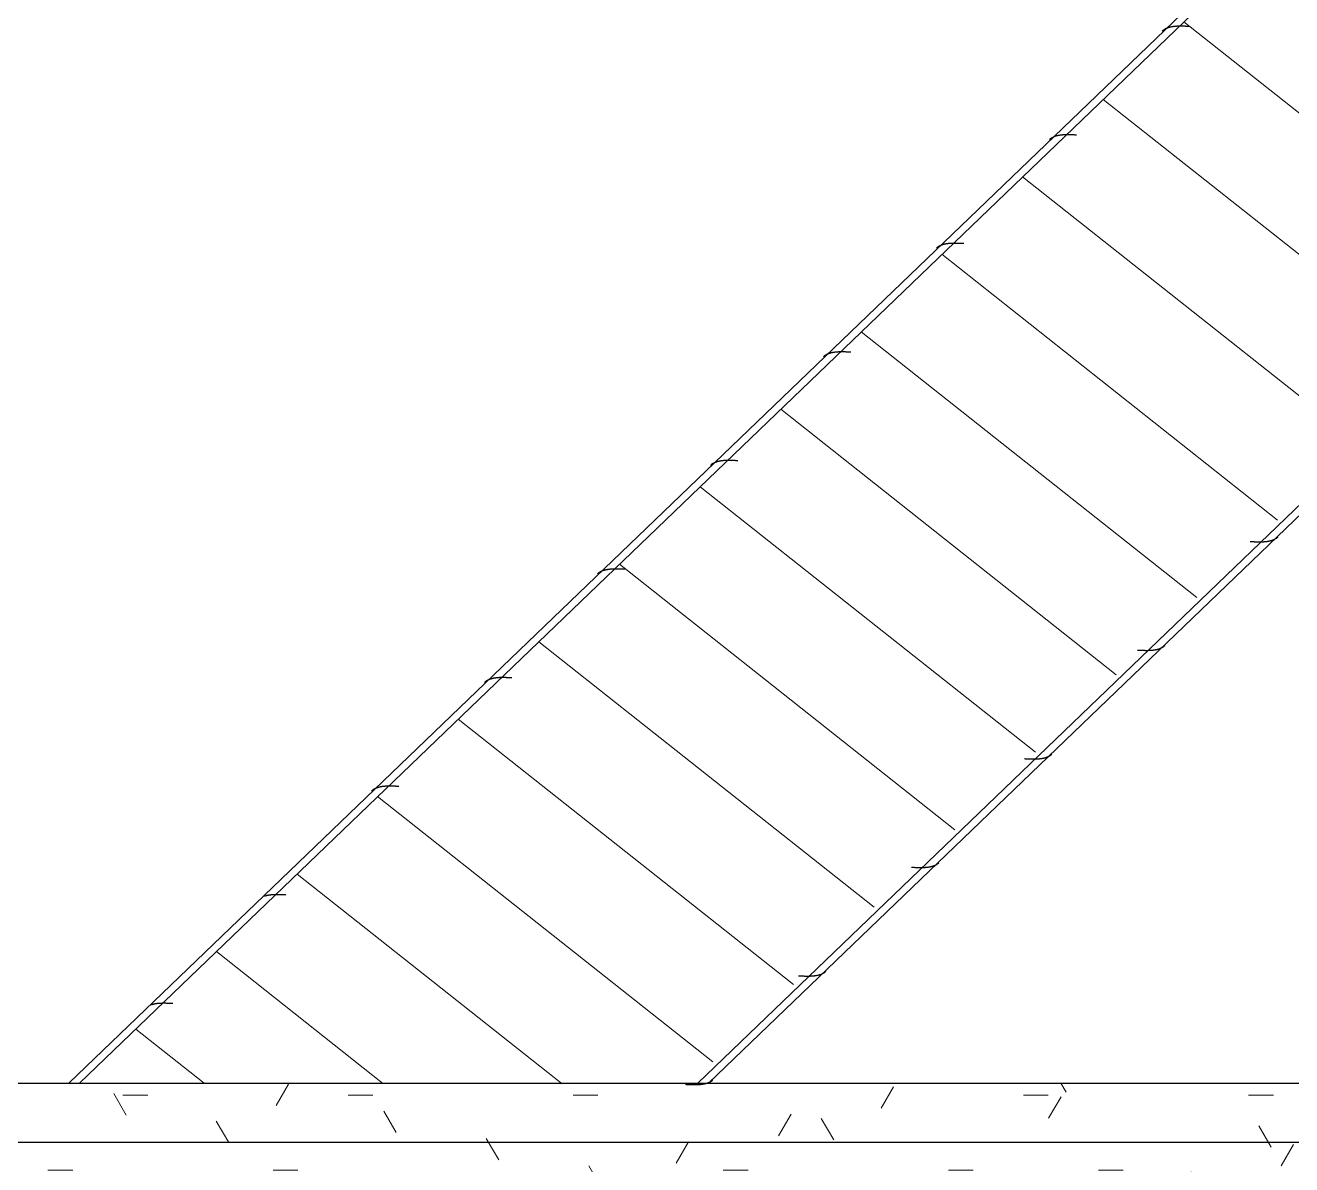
# Model space of a CAD drawing. Extents: x -9282 to 18119, y -11629 to 17404.
# Drawn here: x 1311.5 to 1397.2, y 3151 to 3228.1 of the extents above; entities that cross this region are included whole.
import ezdxf
from ezdxf.enums import TextEntityAlignment as Align

# ---------------------------------------------------------------- set-up
doc = ezdxf.new("R2010")
doc.units = 0
doc.header["$LTSCALE"] = 30
doc.header["$MEASUREMENT"] = 0
doc.linetypes.add('EJEH$0$RLE-PROYECCION', pattern=[0.71438, 0.47625, -0.23813])
doc.layers.get('0').update_dxf_attribs({"linetype": 'CONTINUOUS'})
doc.layers.add('EJEH$0$RLA-ACHURADO', color=30, linetype='EJEH$0$RLE-PROYECCION', lineweight=15, transparency=0.7)
doc.layers.add('EJEH$0$RLA-CONTORNO', color=30, linetype='CONTINUOUS', lineweight=25)
doc.layers.add('EJEH$0$RLA-FE', color=7, linetype='CONTINUOUS')
doc.styles.add('EJEH$0$RomanS', font='romans.shx', dxfattribs={"height": 11.25})

# ---------------------------------------------------------------- blocks, each defined once
blk = doc.blocks.new('*U144')
at = {"layer": 'EJEH$0$RLA-FE'}
blk.add_line((0, 0), (918.214, 0), dxfattribs=at)
at = {"layer": 'EJEH$0$RLA-FE', "color": 3, "style": 'EJEH$0$RomanS'}
for tag, p, flags in [('PHI', (539.291, 9.538), 14), ('TEXTO_FE2', (655.38, 9.342), 8), ('DIAM', (549.146, 9.324), 12), ('MINUS', (571.165, 9.324), 13), ('MARK', (584.557, 9.324), 13), ('TEXTO_FE1', (587.858, 9.324), 8), ('TIPO', (498.802, -75.779), 13), ('NVECES', (484.927, -94.717), 13), ('NUMFE', (488.862, -114.479), 13), ('CAPA', (497.058, -133.599), 13), ('DESPLAZA', (278.343, -151.59), 13), ('ESPACIO', (284.389, -169.953), 13), ('CANT', (298.226, -188.753), 13)]:
    blk.add_attdef(tag, p, '', height=11.25, dxfattribs=dict(at, flags=flags))
at = {"layer": 'EJEH$0$RLA-FE', "color": 3, "style": 'EJEH$0$RomanS', "flags": 8}
for tag, p in [('F=', (520.986, 9.324)), ('NUM', (535.395, 9.324))]:
    blk.add_attdef(tag, text='', height=11.25, dxfattribs=at).set_placement(p, align=Align.RIGHT)
blk = doc.blocks.new('EJEH')
at = {"layer": 'EJEH$0$RLA-ACHURADO'}
h = blk.add_hatch(dxfattribs=at)
h.set_pattern_fill('RLE-ELEMENTOS METALICOS', color=256, angle=6.623, style=0, pattern_type=2)
h.set_pattern_definition([(141.623, (-89.674, -1990.712), (-4.656249, -5.87957), [])])
h.paths.add_polyline_path([(-1555.011, 786.892), (-1239.799, 1089.402), (-1239.816, 1103), (-1267.501, 1103), (-1596.269, 787), (-1571.906, 787)])
h = blk.add_hatch(dxfattribs=at)
h.set_pattern_fill('SAND - DENSE', color=256, style=0, pattern_type=2)
h.set_pattern_definition([(0, (-439.582, -2117.392), (20.32, 5.08), [1.676, -13.564, 1.676, -13.564, -81.28]), (0, (-439.582, -2117.392), (20.32, 5.08), [-30.48, 1.676, -28.804, 1.676, -13.564, -35.56]), (0, (-439.582, -2117.392), (20.32, 5.08), [-76.2, 1.676, -8.484, 1.676, -23.724]), (120, (-431.962, -2114.852), (-14.559409, 15.057636), [1.676, -13.564, 1.676, -13.564, -81.28]), (120, (-431.962, -2114.852), (-14.559409, 15.057636), [-30.48, 1.676, -28.804, 1.676, -13.564, -35.56]), (120, (-431.962, -2114.852), (-14.559409, 15.057636), [-76.2, 1.676, -8.484, 1.676, -23.724]), (240, (-429.422, -2104.692), (-5.760591, -20.137636), [1.676, -13.564, 1.676, -13.564, -81.28]), (240, (-429.422, -2104.692), (-5.760591, -20.137636), [-30.48, 1.676, -28.804, 1.676, -13.564, -35.56]), (240, (-429.422, -2104.692), (-5.760591, -20.137636), [-76.2, 1.676, -8.484, 1.676, -23.724])])
h.paths.add_polyline_path([(-1239.816, 772), (-1239.816, 787), (-1646.816, 787), (-1646.816, 772), (-1429.936, 772)], flags=0)
at = {"layer": 'EJEH$0$RLA-CONTORNO'}
for p, q in [((-1268.223, 1103), (-1596.99, 787)), ((-1267.501, 1103), (-1596.269, 787)), ((-1239.799, 1089.402), (-1554.42, 787)), ((-1553.698, 787), (-1239.799, 1088.709)), ((-1522.946, 858.247), (-1522.965, 858.231)), ((-1522.928, 858.263), (-1522.946, 858.247)), ((-1522.908, 858.279), (-1522.928, 858.263)), ((-1522.889, 858.294), (-1522.908, 858.279)), ((-1522.869, 858.308), (-1522.889, 858.294)), ((-1522.848, 858.322), (-1522.869, 858.308)), ((-1522.827, 858.336), (-1522.848, 858.322)), ((-1522.806, 858.349), (-1522.827, 858.336)), ((-1522.784, 858.361), (-1522.806, 858.349)), ((-1522.761, 858.374), (-1522.784, 858.361)), ((-1522.739, 858.385), (-1522.761, 858.374)), ((-1522.716, 858.397), (-1522.739, 858.385)), ((-1522.692, 858.408), (-1522.716, 858.397)), ((-1522.668, 858.418), (-1522.692, 858.408)), ((-1522.644, 858.428), (-1522.668, 858.418)), ((-1522.619, 858.438), (-1522.644, 858.428)), ((-1522.594, 858.447), (-1522.619, 858.438)), ((-1522.568, 858.456), (-1522.594, 858.447)), ((-1522.542, 858.464), (-1522.568, 858.456)), ((-1522.516, 858.472), (-1522.542, 858.464)), ((-1522.489, 858.48), (-1522.516, 858.472)), ((-1522.462, 858.487), (-1522.489, 858.48)), ((-1522.434, 858.494), (-1522.462, 858.487)), ((-1522.407, 858.5), (-1522.434, 858.494)), ((-1522.378, 858.506), (-1522.407, 858.5)), ((-1522.35, 858.512), (-1522.378, 858.506)), ((-1522.321, 858.517), (-1522.35, 858.512)), ((-1522.291, 858.522), (-1522.321, 858.517)), ((-1522.262, 858.527), (-1522.291, 858.522)), ((-1522.232, 858.531), (-1522.262, 858.527)), ((-1522.202, 858.535), (-1522.232, 858.531)), ((-1522.171, 858.539), (-1522.202, 858.535)), ((-1522.14, 858.542), (-1522.171, 858.539)), ((-1522.109, 858.545), (-1522.14, 858.542)), ((-1522.078, 858.548), (-1522.109, 858.545)), ((-1522.046, 858.55), (-1522.078, 858.548)), ((-1522.014, 858.552), (-1522.046, 858.55)), ((-1521.981, 858.554), (-1522.014, 858.552)), ((-1521.949, 858.555), (-1521.981, 858.554)), ((-1521.916, 858.557), (-1521.949, 858.555)), ((-1521.883, 858.558), (-1521.916, 858.557)), ((-1521.85, 858.559), (-1521.883, 858.558)), ((-1521.816, 858.559), (-1521.85, 858.559)), ((-1521.783, 858.56), (-1521.816, 858.559)), ((-1521.749, 858.56), (-1521.783, 858.56)), ((-1521.715, 858.56), (-1521.749, 858.56)), ((-1521.681, 858.56), (-1521.715, 858.56)), ((-1521.646, 858.559), (-1521.681, 858.56)), ((-1521.612, 858.559), (-1521.646, 858.559)), ((-1521.577, 858.558), (-1521.612, 858.559)), ((-1521.542, 858.557), (-1521.577, 858.558)), ((-1521.507, 858.556), (-1521.542, 858.557)), ((-1521.472, 858.555), (-1521.507, 858.556)), ((-1521.437, 858.554), (-1521.472, 858.555)), ((-1521.402, 858.553), (-1521.437, 858.554)), ((-1521.366, 858.551), (-1521.402, 858.553)), ((-1521.331, 858.55), (-1521.366, 858.551)), ((-1521.295, 858.548), (-1521.331, 858.55)), ((-1521.26, 858.547), (-1521.295, 858.548)), ((-1521.224, 858.545), (-1521.26, 858.547)), ((-1521.188, 858.543), (-1521.224, 858.545)), ((-1521.153, 858.541), (-1521.188, 858.543)), ((-1521.117, 858.54), (-1521.153, 858.541)), ((-1530.593, 850.897), (-1530.612, 850.881)), ((-1530.575, 850.913), (-1530.593, 850.897)), ((-1530.555, 850.929), (-1530.575, 850.913)), ((-1530.536, 850.944), (-1530.555, 850.929)), ((-1530.516, 850.958), (-1530.536, 850.944)), ((-1530.495, 850.972), (-1530.516, 850.958)), ((-1530.474, 850.986), (-1530.495, 850.972)), ((-1530.453, 850.999), (-1530.474, 850.986)), ((-1530.431, 851.011), (-1530.453, 850.999)), ((-1530.408, 851.024), (-1530.431, 851.011)), ((-1530.386, 851.035), (-1530.408, 851.024)), ((-1530.363, 851.047), (-1530.386, 851.035)), ((-1530.339, 851.058), (-1530.363, 851.047)), ((-1530.315, 851.068), (-1530.339, 851.058)), ((-1530.291, 851.078), (-1530.315, 851.068)), ((-1530.266, 851.088), (-1530.291, 851.078)), ((-1530.241, 851.097), (-1530.266, 851.088)), ((-1530.215, 851.106), (-1530.241, 851.097)), ((-1530.189, 851.114), (-1530.215, 851.106)), ((-1530.163, 851.122), (-1530.189, 851.114)), ((-1530.136, 851.13), (-1530.163, 851.122)), ((-1530.109, 851.137), (-1530.136, 851.13)), ((-1530.081, 851.144), (-1530.109, 851.137)), ((-1530.053, 851.15), (-1530.081, 851.144)), ((-1530.025, 851.156), (-1530.053, 851.15)), ((-1529.997, 851.162), (-1530.025, 851.156)), ((-1529.968, 851.167), (-1529.997, 851.162)), ((-1529.938, 851.172), (-1529.968, 851.167)), ((-1529.909, 851.177), (-1529.938, 851.172)), ((-1529.879, 851.181), (-1529.909, 851.177)), ((-1529.849, 851.185), (-1529.879, 851.181)), ((-1529.818, 851.189), (-1529.849, 851.185)), ((-1529.787, 851.192), (-1529.818, 851.189)), ((-1529.756, 851.195), (-1529.787, 851.192)), ((-1529.724, 851.198), (-1529.756, 851.195)), ((-1529.693, 851.2), (-1529.724, 851.198)), ((-1529.661, 851.202), (-1529.693, 851.2)), ((-1529.628, 851.204), (-1529.661, 851.202)), ((-1529.596, 851.205), (-1529.628, 851.204)), ((-1529.563, 851.207), (-1529.596, 851.205)), ((-1529.53, 851.208), (-1529.563, 851.207)), ((-1529.497, 851.209), (-1529.53, 851.208)), ((-1529.463, 851.209), (-1529.497, 851.209)), ((-1529.43, 851.21), (-1529.463, 851.209)), ((-1529.396, 851.21), (-1529.43, 851.21)), ((-1529.362, 851.21), (-1529.396, 851.21)), ((-1529.328, 851.21), (-1529.362, 851.21)), ((-1529.293, 851.209), (-1529.328, 851.21)), ((-1529.259, 851.209), (-1529.293, 851.209)), ((-1529.224, 851.208), (-1529.259, 851.209)), ((-1529.189, 851.207), (-1529.224, 851.208)), ((-1529.154, 851.206), (-1529.189, 851.207)), ((-1529.119, 851.205), (-1529.154, 851.206)), ((-1529.084, 851.204), (-1529.119, 851.205)), ((-1529.048, 851.203), (-1529.084, 851.204)), ((-1529.013, 851.201), (-1529.048, 851.203)), ((-1528.978, 851.2), (-1529.013, 851.201)), ((-1528.942, 851.198), (-1528.978, 851.2)), ((-1528.906, 851.197), (-1528.942, 851.198)), ((-1528.871, 851.195), (-1528.906, 851.197)), ((-1528.835, 851.193), (-1528.871, 851.195)), ((-1528.8, 851.192), (-1528.835, 851.193)), ((-1528.764, 851.19), (-1528.8, 851.192)), ((-1538.221, 843.563), (-1538.24, 843.547)), ((-1538.202, 843.579), (-1538.221, 843.563)), ((-1538.183, 843.594), (-1538.202, 843.579)), ((-1538.162, 843.608), (-1538.183, 843.594)), ((-1538.142, 843.622), (-1538.162, 843.608)), ((-1538.121, 843.636), (-1538.142, 843.622)), ((-1538.099, 843.649), (-1538.121, 843.636)), ((-1538.078, 843.661), (-1538.099, 843.649)), ((-1538.055, 843.674), (-1538.078, 843.661)), ((-1538.033, 843.685), (-1538.055, 843.674)), ((-1538.01, 843.697), (-1538.033, 843.685)), ((-1537.986, 843.708), (-1538.01, 843.697)), ((-1537.962, 843.718), (-1537.986, 843.708)), ((-1537.938, 843.728), (-1537.962, 843.718)), ((-1537.913, 843.738), (-1537.938, 843.728)), ((-1537.888, 843.747), (-1537.913, 843.738)), ((-1537.862, 843.756), (-1537.888, 843.747)), ((-1537.836, 843.764), (-1537.862, 843.756)), ((-1537.81, 843.772), (-1537.836, 843.764)), ((-1537.783, 843.78), (-1537.81, 843.772)), ((-1537.756, 843.787), (-1537.783, 843.78)), ((-1537.728, 843.794), (-1537.756, 843.787)), ((-1537.7, 843.8), (-1537.728, 843.794)), ((-1537.672, 843.806), (-1537.7, 843.8)), ((-1537.644, 843.812), (-1537.672, 843.806)), ((-1537.615, 843.817), (-1537.644, 843.812)), ((-1537.585, 843.822), (-1537.615, 843.817)), ((-1537.556, 843.827), (-1537.585, 843.822)), ((-1537.526, 843.831), (-1537.556, 843.827)), ((-1537.496, 843.835), (-1537.526, 843.831)), ((-1537.465, 843.839), (-1537.496, 843.835)), ((-1537.434, 843.842), (-1537.465, 843.839)), ((-1537.403, 843.845), (-1537.434, 843.842)), ((-1537.371, 843.848), (-1537.403, 843.845)), ((-1537.34, 843.85), (-1537.371, 843.848)), ((-1537.308, 843.852), (-1537.34, 843.85)), ((-1537.275, 843.854), (-1537.308, 843.852)), ((-1537.243, 843.855), (-1537.275, 843.854)), ((-1537.21, 843.857), (-1537.243, 843.855)), ((-1537.177, 843.858), (-1537.21, 843.857)), ((-1537.144, 843.859), (-1537.177, 843.858)), ((-1537.11, 843.859), (-1537.144, 843.859)), ((-1537.077, 843.86), (-1537.11, 843.859)), ((-1537.043, 843.86), (-1537.077, 843.86)), ((-1537.009, 843.86), (-1537.043, 843.86)), ((-1536.975, 843.86), (-1537.009, 843.86)), ((-1536.94, 843.859), (-1536.975, 843.86)), ((-1536.906, 843.859), (-1536.94, 843.859)), ((-1536.871, 843.858), (-1536.906, 843.859)), ((-1536.836, 843.857), (-1536.871, 843.858)), ((-1536.801, 843.856), (-1536.836, 843.857)), ((-1536.766, 843.855), (-1536.801, 843.856)), ((-1536.731, 843.854), (-1536.766, 843.855)), ((-1536.695, 843.853), (-1536.731, 843.854)), ((-1536.66, 843.851), (-1536.695, 843.853)), ((-1536.625, 843.85), (-1536.66, 843.851)), ((-1536.589, 843.848), (-1536.625, 843.85)), ((-1536.553, 843.847), (-1536.589, 843.848)), ((-1536.518, 843.845), (-1536.553, 843.847)), ((-1536.482, 843.843), (-1536.518, 843.845)), ((-1536.446, 843.842), (-1536.482, 843.843)), ((-1536.411, 843.84), (-1536.446, 843.842)), ((-1538.24, 843.547), (-1538.259, 843.531)), ((-1545.887, 836.197), (-1545.906, 836.181)), ((-1545.868, 836.213), (-1545.887, 836.197)), ((-1545.849, 836.229), (-1545.868, 836.213)), ((-1545.83, 836.244), (-1545.849, 836.229)), ((-1545.809, 836.258), (-1545.83, 836.244)), ((-1545.789, 836.272), (-1545.809, 836.258)), ((-1545.768, 836.286), (-1545.789, 836.272)), ((-1545.746, 836.299), (-1545.768, 836.286)), ((-1545.725, 836.311), (-1545.746, 836.299)), ((-1545.702, 836.324), (-1545.725, 836.311)), ((-1545.68, 836.336), (-1545.702, 836.324)), ((-1545.656, 836.347), (-1545.68, 836.336)), ((-1545.633, 836.358), (-1545.656, 836.347)), ((-1545.609, 836.368), (-1545.633, 836.358)), ((-1545.585, 836.378), (-1545.609, 836.368)), ((-1545.56, 836.388), (-1545.585, 836.378)), ((-1545.535, 836.397), (-1545.56, 836.388)), ((-1545.509, 836.406), (-1545.535, 836.397)), ((-1545.483, 836.414), (-1545.509, 836.406)), ((-1545.457, 836.422), (-1545.483, 836.414)), ((-1545.43, 836.43), (-1545.457, 836.422)), ((-1545.403, 836.437), (-1545.43, 836.43)), ((-1545.375, 836.444), (-1545.403, 836.437)), ((-1545.347, 836.45), (-1545.375, 836.444)), ((-1545.319, 836.456), (-1545.347, 836.45)), ((-1545.291, 836.462), (-1545.319, 836.456)), ((-1545.262, 836.467), (-1545.291, 836.462)), ((-1545.232, 836.472), (-1545.262, 836.467)), ((-1545.203, 836.477), (-1545.232, 836.472)), ((-1545.173, 836.481), (-1545.203, 836.477)), ((-1545.142, 836.485), (-1545.173, 836.481)), ((-1545.112, 836.489), (-1545.142, 836.485)), ((-1545.081, 836.492), (-1545.112, 836.489)), ((-1545.05, 836.495), (-1545.081, 836.492)), ((-1545.018, 836.498), (-1545.05, 836.495)), ((-1544.987, 836.5), (-1545.018, 836.498)), ((-1544.955, 836.502), (-1544.987, 836.5)), ((-1544.922, 836.504), (-1544.955, 836.502)), ((-1544.89, 836.506), (-1544.922, 836.504)), ((-1544.857, 836.507), (-1544.89, 836.506)), ((-1544.824, 836.508), (-1544.857, 836.507)), ((-1544.791, 836.509), (-1544.824, 836.508)), ((-1544.757, 836.509), (-1544.791, 836.509)), ((-1544.724, 836.51), (-1544.757, 836.509)), ((-1544.69, 836.51), (-1544.724, 836.51)), ((-1544.656, 836.51), (-1544.69, 836.51)), ((-1544.621, 836.51), (-1544.656, 836.51)), ((-1544.587, 836.509), (-1544.621, 836.51)), ((-1544.553, 836.509), (-1544.587, 836.509)), ((-1544.518, 836.508), (-1544.553, 836.509)), ((-1544.483, 836.507), (-1544.518, 836.508)), ((-1544.448, 836.506), (-1544.483, 836.507)), ((-1544.413, 836.505), (-1544.448, 836.506)), ((-1544.378, 836.504), (-1544.413, 836.505)), ((-1544.342, 836.503), (-1544.378, 836.504)), ((-1544.307, 836.501), (-1544.342, 836.503)), ((-1544.271, 836.5), (-1544.307, 836.501)), ((-1544.236, 836.498), (-1544.271, 836.5)), ((-1544.2, 836.497), (-1544.236, 836.498)), ((-1544.165, 836.495), (-1544.2, 836.497)), ((-1544.129, 836.493), (-1544.165, 836.495)), ((-1544.093, 836.492), (-1544.129, 836.493)), ((-1544.058, 836.49), (-1544.093, 836.492)), ((-1553.327, 828.986), (-1553.349, 828.974)), ((-1553.303, 828.997), (-1553.327, 828.986)), ((-1553.28, 829.008), (-1553.303, 828.997)), ((-1553.256, 829.018), (-1553.28, 829.008)), ((-1553.232, 829.028), (-1553.256, 829.018)), ((-1553.207, 829.038), (-1553.232, 829.028)), ((-1553.182, 829.047), (-1553.207, 829.038)), ((-1553.156, 829.056), (-1553.182, 829.047)), ((-1553.13, 829.064), (-1553.156, 829.056)), ((-1553.104, 829.072), (-1553.13, 829.064)), ((-1553.077, 829.08), (-1553.104, 829.072)), ((-1553.05, 829.087), (-1553.077, 829.08)), ((-1553.022, 829.094), (-1553.05, 829.087)), ((-1552.994, 829.1), (-1553.022, 829.094)), ((-1552.966, 829.106), (-1552.994, 829.1)), ((-1552.937, 829.112), (-1552.966, 829.106)), ((-1552.909, 829.117), (-1552.937, 829.112)), ((-1552.879, 829.122), (-1552.909, 829.117)), ((-1552.85, 829.127), (-1552.879, 829.122)), ((-1552.82, 829.131), (-1552.85, 829.127)), ((-1552.789, 829.135), (-1552.82, 829.131)), ((-1552.759, 829.139), (-1552.789, 829.135)), ((-1552.728, 829.142), (-1552.759, 829.139)), ((-1552.697, 829.145), (-1552.728, 829.142)), ((-1552.665, 829.148), (-1552.697, 829.145)), ((-1552.634, 829.15), (-1552.665, 829.148)), ((-1552.602, 829.152), (-1552.634, 829.15)), ((-1552.569, 829.154), (-1552.602, 829.152)), ((-1552.537, 829.156), (-1552.569, 829.154)), ((-1552.504, 829.157), (-1552.537, 829.156)), ((-1552.471, 829.158), (-1552.504, 829.157)), ((-1552.438, 829.159), (-1552.471, 829.158)), ((-1552.404, 829.159), (-1552.438, 829.159)), ((-1552.371, 829.16), (-1552.404, 829.159)), ((-1552.337, 829.16), (-1552.371, 829.16)), ((-1552.303, 829.16), (-1552.337, 829.16)), ((-1552.268, 829.16), (-1552.303, 829.16)), ((-1552.234, 829.159), (-1552.268, 829.16)), ((-1552.199, 829.159), (-1552.234, 829.159)), ((-1552.165, 829.158), (-1552.199, 829.159)), ((-1552.13, 829.157), (-1552.165, 829.158)), ((-1552.095, 829.156), (-1552.13, 829.157)), ((-1552.06, 829.155), (-1552.095, 829.156)), ((-1552.025, 829.154), (-1552.06, 829.155)), ((-1551.989, 829.153), (-1552.025, 829.154)), ((-1551.954, 829.151), (-1551.989, 829.153)), ((-1551.918, 829.15), (-1551.954, 829.151)), ((-1551.883, 829.148), (-1551.918, 829.15)), ((-1551.847, 829.147), (-1551.883, 829.148)), ((-1551.812, 829.145), (-1551.847, 829.147)), ((-1551.776, 829.143), (-1551.812, 829.145)), ((-1551.74, 829.142), (-1551.776, 829.143)), ((-1551.705, 829.14), (-1551.74, 829.142)), ((-1553.534, 828.847), (-1553.553, 828.831)), ((-1553.515, 828.863), (-1553.534, 828.847)), ((-1553.496, 828.879), (-1553.515, 828.863)), ((-1553.476, 828.894), (-1553.496, 828.879)), ((-1553.456, 828.908), (-1553.476, 828.894)), ((-1553.436, 828.922), (-1553.456, 828.908)), ((-1553.415, 828.936), (-1553.436, 828.922)), ((-1553.393, 828.949), (-1553.415, 828.936)), ((-1553.372, 828.961), (-1553.393, 828.949)), ((-1553.349, 828.974), (-1553.372, 828.961)), ((-1515.319, 823.844), (-1515.341, 823.831)), ((-1515.298, 823.857), (-1515.319, 823.844)), ((-1515.277, 823.87), (-1515.298, 823.857)), ((-1515.256, 823.884), (-1515.277, 823.87)), ((-1515.236, 823.899), (-1515.256, 823.884)), ((-1515.216, 823.914), (-1515.236, 823.899)), ((-1515.197, 823.929), (-1515.216, 823.914)), ((-1515.178, 823.945), (-1515.197, 823.929)), ((-1515.16, 823.962), (-1515.178, 823.945)), ((-1516.972, 823.651), (-1517.008, 823.653)), ((-1516.936, 823.649), (-1516.972, 823.651)), ((-1516.901, 823.648), (-1516.936, 823.649)), ((-1516.865, 823.646), (-1516.901, 823.648)), ((-1516.829, 823.644), (-1516.865, 823.646)), ((-1516.794, 823.643), (-1516.829, 823.644)), ((-1516.758, 823.641), (-1516.794, 823.643)), ((-1516.723, 823.64), (-1516.758, 823.641)), ((-1516.688, 823.639), (-1516.723, 823.64)), ((-1516.653, 823.637), (-1516.688, 823.639)), ((-1516.617, 823.636), (-1516.653, 823.637)), ((-1516.582, 823.635), (-1516.617, 823.636)), ((-1516.548, 823.635), (-1516.582, 823.635)), ((-1516.513, 823.634), (-1516.548, 823.635)), ((-1516.478, 823.633), (-1516.513, 823.634)), ((-1516.444, 823.633), (-1516.478, 823.633)), ((-1516.41, 823.633), (-1516.444, 823.633)), ((-1516.376, 823.633), (-1516.41, 823.633)), ((-1516.342, 823.633), (-1516.376, 823.633)), ((-1516.308, 823.633), (-1516.342, 823.633)), ((-1516.275, 823.634), (-1516.308, 823.633)), ((-1516.241, 823.635), (-1516.275, 823.634)), ((-1516.208, 823.636), (-1516.241, 823.635)), ((-1516.176, 823.637), (-1516.208, 823.636)), ((-1516.143, 823.639), (-1516.176, 823.637)), ((-1516.111, 823.64), (-1516.143, 823.639)), ((-1516.079, 823.643), (-1516.111, 823.64)), ((-1516.047, 823.645), (-1516.079, 823.643)), ((-1516.016, 823.648), (-1516.047, 823.645)), ((-1515.984, 823.651), (-1516.016, 823.648)), ((-1515.953, 823.654), (-1515.984, 823.651)), ((-1515.923, 823.657), (-1515.953, 823.654)), ((-1515.893, 823.661), (-1515.923, 823.657)), ((-1515.863, 823.666), (-1515.893, 823.661)), ((-1515.833, 823.67), (-1515.863, 823.666)), ((-1515.804, 823.675), (-1515.833, 823.67)), ((-1515.775, 823.681), (-1515.804, 823.675)), ((-1515.746, 823.686), (-1515.775, 823.681)), ((-1515.718, 823.692), (-1515.746, 823.686)), ((-1515.69, 823.699), (-1515.718, 823.692)), ((-1515.663, 823.705), (-1515.69, 823.699)), ((-1515.635, 823.713), (-1515.663, 823.705)), ((-1515.609, 823.72), (-1515.635, 823.713)), ((-1515.582, 823.728), (-1515.609, 823.72)), ((-1515.556, 823.737), (-1515.582, 823.728)), ((-1515.531, 823.745), (-1515.556, 823.737)), ((-1515.506, 823.755), (-1515.531, 823.745)), ((-1515.481, 823.764), (-1515.506, 823.755)), ((-1515.456, 823.774), (-1515.481, 823.764)), ((-1515.432, 823.785), (-1515.456, 823.774)), ((-1515.409, 823.796), (-1515.432, 823.785)), ((-1515.386, 823.807), (-1515.409, 823.796)), ((-1515.363, 823.819), (-1515.386, 823.807)), ((-1515.341, 823.831), (-1515.363, 823.819)), ((-1561.181, 821.497), (-1561.199, 821.481)), ((-1561.162, 821.513), (-1561.181, 821.497)), ((-1561.143, 821.529), (-1561.162, 821.513)), ((-1561.123, 821.544), (-1561.143, 821.529)), ((-1561.103, 821.558), (-1561.123, 821.544)), ((-1561.083, 821.572), (-1561.103, 821.558)), ((-1561.062, 821.586), (-1561.083, 821.572)), ((-1561.04, 821.599), (-1561.062, 821.586)), ((-1561.018, 821.612), (-1561.04, 821.599)), ((-1560.996, 821.624), (-1561.018, 821.612)), ((-1560.974, 821.636), (-1560.996, 821.624)), ((-1560.95, 821.647), (-1560.974, 821.636)), ((-1560.927, 821.658), (-1560.95, 821.647)), ((-1560.903, 821.668), (-1560.927, 821.658)), ((-1560.878, 821.678), (-1560.903, 821.668)), ((-1560.854, 821.688), (-1560.878, 821.678)), ((-1560.829, 821.697), (-1560.854, 821.688)), ((-1560.803, 821.706), (-1560.829, 821.697)), ((-1560.777, 821.714), (-1560.803, 821.706)), ((-1560.751, 821.722), (-1560.777, 821.714)), ((-1560.724, 821.73), (-1560.751, 821.722)), ((-1560.697, 821.737), (-1560.724, 821.73)), ((-1560.669, 821.744), (-1560.697, 821.737)), ((-1560.641, 821.75), (-1560.669, 821.744)), ((-1560.613, 821.756), (-1560.641, 821.75)), ((-1560.584, 821.762), (-1560.613, 821.756)), ((-1560.556, 821.767), (-1560.584, 821.762)), ((-1560.526, 821.772), (-1560.556, 821.767)), ((-1560.497, 821.777), (-1560.526, 821.772)), ((-1560.467, 821.781), (-1560.497, 821.777)), ((-1560.436, 821.785), (-1560.467, 821.781)), ((-1560.406, 821.789), (-1560.436, 821.785)), ((-1560.375, 821.792), (-1560.406, 821.789)), ((-1560.344, 821.795), (-1560.375, 821.792)), ((-1560.312, 821.798), (-1560.344, 821.795)), ((-1560.281, 821.8), (-1560.312, 821.798)), ((-1560.249, 821.802), (-1560.281, 821.8)), ((-1560.216, 821.804), (-1560.249, 821.802)), ((-1560.184, 821.806), (-1560.216, 821.804)), ((-1560.151, 821.807), (-1560.184, 821.806)), ((-1560.118, 821.808), (-1560.151, 821.807)), ((-1560.085, 821.809), (-1560.118, 821.808)), ((-1560.051, 821.809), (-1560.085, 821.809)), ((-1560.018, 821.81), (-1560.051, 821.809)), ((-1559.984, 821.81), (-1560.018, 821.81)), ((-1559.95, 821.81), (-1559.984, 821.81)), ((-1559.915, 821.81), (-1559.95, 821.81)), ((-1559.881, 821.809), (-1559.915, 821.81)), ((-1559.846, 821.809), (-1559.881, 821.809)), ((-1559.812, 821.808), (-1559.846, 821.809)), ((-1559.777, 821.807), (-1559.812, 821.808)), ((-1559.742, 821.806), (-1559.777, 821.807)), ((-1559.707, 821.805), (-1559.742, 821.806)), ((-1559.672, 821.804), (-1559.707, 821.805)), ((-1559.636, 821.803), (-1559.672, 821.804)), ((-1559.601, 821.801), (-1559.636, 821.803)), ((-1559.565, 821.8), (-1559.601, 821.801)), ((-1559.53, 821.798), (-1559.565, 821.8)), ((-1559.494, 821.797), (-1559.53, 821.798)), ((-1559.459, 821.795), (-1559.494, 821.797)), ((-1559.423, 821.793), (-1559.459, 821.795)), ((-1559.387, 821.792), (-1559.423, 821.793)), ((-1559.352, 821.79), (-1559.387, 821.792)), ((-1524.619, 816.301), (-1524.655, 816.303)), ((-1524.583, 816.299), (-1524.619, 816.301)), ((-1524.548, 816.298), (-1524.583, 816.299)), ((-1524.512, 816.296), (-1524.548, 816.298)), ((-1524.476, 816.294), (-1524.512, 816.296)), ((-1524.441, 816.293), (-1524.476, 816.294)), ((-1524.405, 816.291), (-1524.441, 816.293)), ((-1524.37, 816.29), (-1524.405, 816.291)), ((-1524.335, 816.289), (-1524.37, 816.29)), ((-1524.299, 816.287), (-1524.335, 816.289)), ((-1524.264, 816.286), (-1524.299, 816.287)), ((-1524.229, 816.285), (-1524.264, 816.286)), ((-1524.195, 816.285), (-1524.229, 816.285)), ((-1524.16, 816.284), (-1524.195, 816.285)), ((-1524.125, 816.283), (-1524.16, 816.284)), ((-1524.091, 816.283), (-1524.125, 816.283)), ((-1524.057, 816.283), (-1524.091, 816.283)), ((-1524.023, 816.283), (-1524.057, 816.283)), ((-1523.989, 816.283), (-1524.023, 816.283)), ((-1523.955, 816.283), (-1523.989, 816.283)), ((-1523.922, 816.284), (-1523.955, 816.283)), ((-1523.888, 816.285), (-1523.922, 816.284)), ((-1523.855, 816.286), (-1523.888, 816.285)), ((-1523.823, 816.287), (-1523.855, 816.286)), ((-1523.79, 816.289), (-1523.823, 816.287)), ((-1523.758, 816.29), (-1523.79, 816.289)), ((-1523.726, 816.293), (-1523.758, 816.29)), ((-1523.694, 816.295), (-1523.726, 816.293)), ((-1523.662, 816.298), (-1523.694, 816.295)), ((-1523.631, 816.301), (-1523.662, 816.298)), ((-1523.6, 816.304), (-1523.631, 816.301)), ((-1523.57, 816.308), (-1523.6, 816.304)), ((-1523.54, 816.311), (-1523.57, 816.308)), ((-1523.51, 816.316), (-1523.54, 816.311)), ((-1523.48, 816.32), (-1523.51, 816.316)), ((-1523.451, 816.325), (-1523.48, 816.32)), ((-1523.422, 816.331), (-1523.451, 816.325)), ((-1523.393, 816.336), (-1523.422, 816.331)), ((-1523.365, 816.342), (-1523.393, 816.336)), ((-1523.337, 816.349), (-1523.365, 816.342)), ((-1523.31, 816.355), (-1523.337, 816.349)), ((-1523.282, 816.363), (-1523.31, 816.355)), ((-1523.256, 816.37), (-1523.282, 816.363)), ((-1523.229, 816.378), (-1523.256, 816.37)), ((-1523.203, 816.387), (-1523.229, 816.378)), ((-1523.178, 816.395), (-1523.203, 816.387)), ((-1523.153, 816.405), (-1523.178, 816.395)), ((-1523.128, 816.414), (-1523.153, 816.405)), ((-1523.103, 816.424), (-1523.128, 816.414)), ((-1523.079, 816.435), (-1523.103, 816.424)), ((-1523.056, 816.446), (-1523.079, 816.435)), ((-1523.033, 816.457), (-1523.056, 816.446)), ((-1523.01, 816.469), (-1523.033, 816.457)), ((-1522.988, 816.481), (-1523.01, 816.469)), ((-1522.966, 816.494), (-1522.988, 816.481)), ((-1522.944, 816.507), (-1522.966, 816.494)), ((-1522.923, 816.52), (-1522.944, 816.507)), ((-1522.903, 816.535), (-1522.923, 816.52)), ((-1522.883, 816.549), (-1522.903, 816.535)), ((-1522.863, 816.564), (-1522.883, 816.549)), ((-1522.844, 816.579), (-1522.863, 816.564)), ((-1522.825, 816.595), (-1522.844, 816.579)), ((-1522.807, 816.612), (-1522.825, 816.595)), ((-1568.26, 814.406), (-1568.288, 814.4)), ((-1568.231, 814.412), (-1568.26, 814.406)), ((-1568.202, 814.417), (-1568.231, 814.412)), ((-1568.173, 814.422), (-1568.202, 814.417)), ((-1568.144, 814.427), (-1568.173, 814.422)), ((-1568.114, 814.431), (-1568.144, 814.427)), ((-1568.083, 814.435), (-1568.114, 814.431)), ((-1568.053, 814.439), (-1568.083, 814.435)), ((-1568.022, 814.442), (-1568.053, 814.439)), ((-1567.991, 814.445), (-1568.022, 814.442)), ((-1567.959, 814.448), (-1567.991, 814.445)), ((-1567.927, 814.45), (-1567.959, 814.448)), ((-1567.895, 814.452), (-1567.927, 814.45)), ((-1567.863, 814.454), (-1567.895, 814.452)), ((-1567.831, 814.456), (-1567.863, 814.454)), ((-1567.798, 814.457), (-1567.831, 814.456)), ((-1567.765, 814.458), (-1567.798, 814.457)), ((-1567.732, 814.459), (-1567.765, 814.458)), ((-1567.698, 814.459), (-1567.732, 814.459)), ((-1567.664, 814.46), (-1567.698, 814.459)), ((-1567.631, 814.46), (-1567.664, 814.46)), ((-1567.597, 814.46), (-1567.631, 814.46)), ((-1567.562, 814.46), (-1567.597, 814.46)), ((-1567.528, 814.459), (-1567.562, 814.46)), ((-1567.493, 814.459), (-1567.528, 814.459)), ((-1567.459, 814.458), (-1567.493, 814.459)), ((-1567.424, 814.457), (-1567.459, 814.458)), ((-1567.389, 814.456), (-1567.424, 814.457)), ((-1567.354, 814.455), (-1567.389, 814.456)), ((-1567.319, 814.454), (-1567.354, 814.455)), ((-1567.283, 814.453), (-1567.319, 814.454)), ((-1567.248, 814.451), (-1567.283, 814.453)), ((-1567.212, 814.45), (-1567.248, 814.451)), ((-1567.177, 814.448), (-1567.212, 814.45)), ((-1567.141, 814.447), (-1567.177, 814.448)), ((-1567.106, 814.445), (-1567.141, 814.447)), ((-1567.07, 814.443), (-1567.106, 814.445)), ((-1567.034, 814.442), (-1567.07, 814.443)), ((-1566.999, 814.44), (-1567.034, 814.442)), ((-1568.828, 814.147), (-1568.846, 814.131)), ((-1568.809, 814.163), (-1568.828, 814.147)), ((-1568.79, 814.179), (-1568.809, 814.163)), ((-1568.77, 814.194), (-1568.79, 814.179)), ((-1568.75, 814.208), (-1568.77, 814.194)), ((-1568.73, 814.222), (-1568.75, 814.208)), ((-1568.709, 814.236), (-1568.73, 814.222)), ((-1568.687, 814.249), (-1568.709, 814.236)), ((-1568.665, 814.262), (-1568.687, 814.249)), ((-1568.643, 814.274), (-1568.665, 814.262)), ((-1568.62, 814.286), (-1568.643, 814.274)), ((-1568.597, 814.297), (-1568.62, 814.286)), ((-1568.574, 814.308), (-1568.597, 814.297)), ((-1568.55, 814.318), (-1568.574, 814.308)), ((-1568.525, 814.328), (-1568.55, 814.318)), ((-1568.501, 814.338), (-1568.525, 814.328)), ((-1568.475, 814.347), (-1568.501, 814.338)), ((-1568.45, 814.356), (-1568.475, 814.347)), ((-1568.424, 814.364), (-1568.45, 814.356)), ((-1568.398, 814.372), (-1568.424, 814.364)), ((-1568.371, 814.38), (-1568.398, 814.372)), ((-1568.344, 814.387), (-1568.371, 814.38)), ((-1568.316, 814.394), (-1568.344, 814.387)), ((-1568.288, 814.4), (-1568.316, 814.394)), ((-1530.454, 809.262), (-1530.472, 809.245)), ((-1532.266, 808.951), (-1532.302, 808.953)), ((-1532.23, 808.949), (-1532.266, 808.951)), ((-1532.195, 808.948), (-1532.23, 808.949)), ((-1532.159, 808.946), (-1532.195, 808.948)), ((-1532.123, 808.944), (-1532.159, 808.946)), ((-1532.088, 808.943), (-1532.123, 808.944)), ((-1532.052, 808.941), (-1532.088, 808.943)), ((-1532.017, 808.94), (-1532.052, 808.941)), ((-1531.982, 808.939), (-1532.017, 808.94)), ((-1531.946, 808.937), (-1531.982, 808.939)), ((-1531.911, 808.936), (-1531.946, 808.937)), ((-1531.876, 808.935), (-1531.911, 808.936)), ((-1531.841, 808.935), (-1531.876, 808.935)), ((-1531.807, 808.934), (-1531.841, 808.935)), ((-1531.772, 808.933), (-1531.807, 808.934)), ((-1531.738, 808.933), (-1531.772, 808.933)), ((-1531.704, 808.933), (-1531.738, 808.933)), ((-1531.669, 808.933), (-1531.704, 808.933)), ((-1531.636, 808.933), (-1531.669, 808.933)), ((-1531.602, 808.933), (-1531.636, 808.933)), ((-1531.568, 808.934), (-1531.602, 808.933)), ((-1531.535, 808.935), (-1531.568, 808.934)), ((-1531.502, 808.936), (-1531.535, 808.935)), ((-1531.469, 808.937), (-1531.502, 808.936)), ((-1531.437, 808.939), (-1531.469, 808.937)), ((-1531.405, 808.94), (-1531.437, 808.939)), ((-1531.373, 808.943), (-1531.405, 808.94)), ((-1531.341, 808.945), (-1531.373, 808.943)), ((-1531.309, 808.948), (-1531.341, 808.945)), ((-1531.278, 808.951), (-1531.309, 808.948)), ((-1531.247, 808.954), (-1531.278, 808.951)), ((-1531.217, 808.958), (-1531.247, 808.954)), ((-1531.187, 808.961), (-1531.217, 808.958)), ((-1531.157, 808.966), (-1531.187, 808.961)), ((-1531.127, 808.97), (-1531.157, 808.966)), ((-1531.098, 808.975), (-1531.127, 808.97)), ((-1531.069, 808.981), (-1531.098, 808.975)), ((-1531.04, 808.986), (-1531.069, 808.981)), ((-1531.012, 808.992), (-1531.04, 808.986)), ((-1530.984, 808.999), (-1531.012, 808.992)), ((-1530.957, 809.006), (-1530.984, 808.999)), ((-1530.929, 809.013), (-1530.957, 809.006)), ((-1530.903, 809.02), (-1530.929, 809.013)), ((-1530.876, 809.028), (-1530.903, 809.02)), ((-1530.85, 809.037), (-1530.876, 809.028)), ((-1530.825, 809.045), (-1530.85, 809.037)), ((-1530.799, 809.055), (-1530.825, 809.045)), ((-1530.775, 809.064), (-1530.799, 809.055)), ((-1530.75, 809.074), (-1530.775, 809.064)), ((-1530.726, 809.085), (-1530.75, 809.074)), ((-1530.703, 809.096), (-1530.726, 809.085)), ((-1530.68, 809.107), (-1530.703, 809.096)), ((-1530.657, 809.119), (-1530.68, 809.107)), ((-1530.635, 809.131), (-1530.657, 809.119)), ((-1530.613, 809.144), (-1530.635, 809.131)), ((-1530.591, 809.157), (-1530.613, 809.144)), ((-1530.57, 809.171), (-1530.591, 809.157)), ((-1530.55, 809.185), (-1530.57, 809.171)), ((-1530.53, 809.199), (-1530.55, 809.185)), ((-1530.51, 809.214), (-1530.53, 809.199)), ((-1530.491, 809.229), (-1530.51, 809.214)), ((-1530.472, 809.245), (-1530.491, 809.229)), ((-1576.475, 806.797), (-1576.493, 806.781)), ((-1576.456, 806.813), (-1576.475, 806.797)), ((-1576.437, 806.829), (-1576.456, 806.813)), ((-1576.417, 806.844), (-1576.437, 806.829)), ((-1576.397, 806.858), (-1576.417, 806.844)), ((-1576.377, 806.872), (-1576.397, 806.858)), ((-1576.356, 806.886), (-1576.377, 806.872)), ((-1576.334, 806.899), (-1576.356, 806.886)), ((-1576.312, 806.912), (-1576.334, 806.899)), ((-1576.29, 806.924), (-1576.312, 806.912)), ((-1576.267, 806.936), (-1576.29, 806.924)), ((-1576.244, 806.947), (-1576.267, 806.936)), ((-1576.221, 806.958), (-1576.244, 806.947)), ((-1576.197, 806.968), (-1576.221, 806.958)), ((-1576.172, 806.978), (-1576.197, 806.968)), ((-1576.148, 806.988), (-1576.172, 806.978)), ((-1576.122, 806.997), (-1576.148, 806.988)), ((-1576.097, 807.006), (-1576.122, 806.997)), ((-1576.071, 807.014), (-1576.097, 807.006)), ((-1576.044, 807.022), (-1576.071, 807.014)), ((-1576.018, 807.03), (-1576.044, 807.022)), ((-1575.991, 807.037), (-1576.018, 807.03)), ((-1575.963, 807.044), (-1575.991, 807.037)), ((-1575.935, 807.05), (-1575.963, 807.044)), ((-1575.907, 807.056), (-1575.935, 807.05)), ((-1575.878, 807.062), (-1575.907, 807.056)), ((-1575.849, 807.067), (-1575.878, 807.062)), ((-1575.82, 807.072), (-1575.849, 807.067)), ((-1575.791, 807.077), (-1575.82, 807.072)), ((-1575.761, 807.081), (-1575.791, 807.077)), ((-1575.73, 807.085), (-1575.761, 807.081)), ((-1575.7, 807.089), (-1575.73, 807.085)), ((-1575.669, 807.092), (-1575.7, 807.089)), ((-1575.638, 807.095), (-1575.669, 807.092)), ((-1575.606, 807.098), (-1575.638, 807.095)), ((-1575.574, 807.1), (-1575.606, 807.098)), ((-1575.542, 807.102), (-1575.574, 807.1)), ((-1575.51, 807.104), (-1575.542, 807.102)), ((-1575.478, 807.106), (-1575.51, 807.104)), ((-1575.445, 807.107), (-1575.478, 807.106)), ((-1575.412, 807.108), (-1575.445, 807.107)), ((-1575.379, 807.109), (-1575.412, 807.108)), ((-1575.345, 807.109), (-1575.379, 807.109)), ((-1575.311, 807.11), (-1575.345, 807.109)), ((-1575.278, 807.11), (-1575.311, 807.11)), ((-1575.244, 807.11), (-1575.278, 807.11)), ((-1575.209, 807.11), (-1575.244, 807.11)), ((-1575.175, 807.109), (-1575.209, 807.11)), ((-1575.14, 807.109), (-1575.175, 807.109)), ((-1575.106, 807.108), (-1575.14, 807.109)), ((-1575.071, 807.107), (-1575.106, 807.108)), ((-1575.036, 807.106), (-1575.071, 807.107)), ((-1575.001, 807.105), (-1575.036, 807.106)), ((-1574.965, 807.104), (-1575.001, 807.105)), ((-1574.93, 807.103), (-1574.965, 807.104)), ((-1574.895, 807.101), (-1574.93, 807.103)), ((-1574.859, 807.1), (-1574.895, 807.101)), ((-1574.824, 807.098), (-1574.859, 807.1)), ((-1574.788, 807.097), (-1574.824, 807.098)), ((-1574.753, 807.095), (-1574.788, 807.097)), ((-1574.717, 807.093), (-1574.753, 807.095)), ((-1574.681, 807.092), (-1574.717, 807.093)), ((-1574.646, 807.09), (-1574.681, 807.092)), ((-1539.913, 801.601), (-1539.948, 801.603)), ((-1539.877, 801.599), (-1539.913, 801.601)), ((-1539.841, 801.598), (-1539.877, 801.599)), ((-1539.806, 801.596), (-1539.841, 801.598)), ((-1539.77, 801.594), (-1539.806, 801.596)), ((-1539.735, 801.593), (-1539.77, 801.594)), ((-1539.699, 801.591), (-1539.735, 801.593)), ((-1539.664, 801.59), (-1539.699, 801.591)), ((-1539.629, 801.589), (-1539.664, 801.59)), ((-1539.593, 801.587), (-1539.629, 801.589)), ((-1539.558, 801.586), (-1539.593, 801.587)), ((-1539.523, 801.585), (-1539.558, 801.586)), ((-1539.488, 801.585), (-1539.523, 801.585)), ((-1539.454, 801.584), (-1539.488, 801.585)), ((-1539.419, 801.583), (-1539.454, 801.584)), ((-1539.385, 801.583), (-1539.419, 801.583)), ((-1539.351, 801.583), (-1539.385, 801.583)), ((-1539.316, 801.583), (-1539.351, 801.583)), ((-1539.283, 801.583), (-1539.316, 801.583)), ((-1539.249, 801.583), (-1539.283, 801.583)), ((-1539.215, 801.584), (-1539.249, 801.583)), ((-1539.182, 801.585), (-1539.215, 801.584)), ((-1539.149, 801.586), (-1539.182, 801.585)), ((-1539.116, 801.587), (-1539.149, 801.586)), ((-1539.084, 801.589), (-1539.116, 801.587)), ((-1539.052, 801.591), (-1539.084, 801.589)), ((-1539.02, 801.593), (-1539.052, 801.591)), ((-1538.988, 801.595), (-1539.02, 801.593)), ((-1538.956, 801.598), (-1538.988, 801.595)), ((-1538.925, 801.601), (-1538.956, 801.598)), ((-1538.894, 801.604), (-1538.925, 801.601)), ((-1538.864, 801.608), (-1538.894, 801.604)), ((-1538.833, 801.611), (-1538.864, 801.608)), ((-1538.804, 801.616), (-1538.833, 801.611)), ((-1538.774, 801.62), (-1538.804, 801.616)), ((-1538.745, 801.625), (-1538.774, 801.62)), ((-1538.716, 801.631), (-1538.745, 801.625)), ((-1538.687, 801.636), (-1538.716, 801.631)), ((-1538.659, 801.642), (-1538.687, 801.636)), ((-1538.631, 801.649), (-1538.659, 801.642)), ((-1538.603, 801.656), (-1538.631, 801.649)), ((-1538.576, 801.663), (-1538.603, 801.656)), ((-1538.55, 801.67), (-1538.576, 801.663)), ((-1538.523, 801.678), (-1538.55, 801.67)), ((-1538.497, 801.687), (-1538.523, 801.678)), ((-1538.472, 801.695), (-1538.497, 801.687)), ((-1538.446, 801.705), (-1538.472, 801.695)), ((-1538.422, 801.714), (-1538.446, 801.705)), ((-1538.397, 801.724), (-1538.422, 801.714)), ((-1538.373, 801.735), (-1538.397, 801.724)), ((-1538.35, 801.746), (-1538.373, 801.735)), ((-1538.327, 801.757), (-1538.35, 801.746)), ((-1538.304, 801.769), (-1538.327, 801.757)), ((-1538.282, 801.781), (-1538.304, 801.769)), ((-1538.26, 801.794), (-1538.282, 801.781)), ((-1538.238, 801.807), (-1538.26, 801.794)), ((-1538.217, 801.821), (-1538.238, 801.807)), ((-1538.197, 801.835), (-1538.217, 801.821)), ((-1538.177, 801.849), (-1538.197, 801.835)), ((-1538.157, 801.864), (-1538.177, 801.849)), ((-1538.138, 801.879), (-1538.157, 801.864)), ((-1538.119, 801.895), (-1538.138, 801.879)), ((-1538.101, 801.912), (-1538.119, 801.895)), ((-1583.715, 799.665), (-1583.741, 799.657)), ((-1583.688, 799.673), (-1583.715, 799.665)), ((-1583.662, 799.681), (-1583.688, 799.673)), ((-1583.634, 799.688), (-1583.662, 799.681)), ((-1583.607, 799.695), (-1583.634, 799.688)), ((-1583.579, 799.701), (-1583.607, 799.695)), ((-1583.551, 799.707), (-1583.579, 799.701)), ((-1583.522, 799.713), (-1583.551, 799.707)), ((-1583.493, 799.718), (-1583.522, 799.713)), ((-1583.464, 799.723), (-1583.493, 799.718)), ((-1583.435, 799.727), (-1583.464, 799.723)), ((-1583.405, 799.732), (-1583.435, 799.727)), ((-1583.375, 799.735), (-1583.405, 799.732)), ((-1583.344, 799.739), (-1583.375, 799.735)), ((-1583.313, 799.742), (-1583.344, 799.739)), ((-1583.282, 799.745), (-1583.313, 799.742)), ((-1583.251, 799.748), (-1583.282, 799.745)), ((-1583.219, 799.75), (-1583.251, 799.748)), ((-1583.187, 799.752), (-1583.219, 799.75)), ((-1583.155, 799.754), (-1583.187, 799.752)), ((-1583.122, 799.756), (-1583.155, 799.754)), ((-1583.09, 799.757), (-1583.122, 799.756)), ((-1583.057, 799.758), (-1583.09, 799.757)), ((-1583.024, 799.759), (-1583.057, 799.758)), ((-1582.99, 799.759), (-1583.024, 799.759)), ((-1582.957, 799.76), (-1582.99, 799.759)), ((-1582.923, 799.76), (-1582.957, 799.76)), ((-1582.889, 799.76), (-1582.923, 799.76)), ((-1582.855, 799.76), (-1582.889, 799.76)), ((-1582.82, 799.759), (-1582.855, 799.76)), ((-1582.786, 799.759), (-1582.82, 799.759)), ((-1582.751, 799.758), (-1582.786, 799.759)), ((-1582.717, 799.757), (-1582.751, 799.758)), ((-1582.682, 799.756), (-1582.717, 799.757)), ((-1582.647, 799.755), (-1582.682, 799.756)), ((-1582.612, 799.754), (-1582.647, 799.755)), ((-1582.576, 799.753), (-1582.612, 799.754)), ((-1582.541, 799.751), (-1582.576, 799.753)), ((-1582.506, 799.75), (-1582.541, 799.751)), ((-1582.47, 799.748), (-1582.506, 799.75)), ((-1582.435, 799.747), (-1582.47, 799.748)), ((-1582.399, 799.745), (-1582.435, 799.747)), ((-1582.364, 799.743), (-1582.399, 799.745)), ((-1582.328, 799.742), (-1582.364, 799.743)), ((-1582.292, 799.74), (-1582.328, 799.742)), ((-1547.56, 794.251), (-1547.595, 794.253)), ((-1547.524, 794.249), (-1547.56, 794.251)), ((-1547.488, 794.248), (-1547.524, 794.249)), ((-1547.453, 794.246), (-1547.488, 794.248)), ((-1547.417, 794.244), (-1547.453, 794.246)), ((-1547.382, 794.243), (-1547.417, 794.244)), ((-1547.346, 794.241), (-1547.382, 794.243)), ((-1547.311, 794.24), (-1547.346, 794.241)), ((-1547.276, 794.239), (-1547.311, 794.24)), ((-1547.24, 794.238), (-1547.276, 794.239)), ((-1547.205, 794.236), (-1547.24, 794.238)), ((-1547.17, 794.235), (-1547.205, 794.236)), ((-1547.135, 794.235), (-1547.17, 794.235)), ((-1547.101, 794.234), (-1547.135, 794.235)), ((-1547.066, 794.233), (-1547.101, 794.234)), ((-1547.032, 794.233), (-1547.066, 794.233)), ((-1546.997, 794.233), (-1547.032, 794.233)), ((-1546.963, 794.233), (-1546.997, 794.233)), ((-1546.93, 794.233), (-1546.963, 794.233)), ((-1546.896, 794.233), (-1546.93, 794.233)), ((-1546.862, 794.234), (-1546.896, 794.233)), ((-1546.829, 794.235), (-1546.862, 794.234)), ((-1546.796, 794.236), (-1546.829, 794.235)), ((-1546.763, 794.237), (-1546.796, 794.236)), ((-1546.731, 794.239), (-1546.763, 794.237)), ((-1546.699, 794.241), (-1546.731, 794.239)), ((-1546.667, 794.243), (-1546.699, 794.241)), ((-1546.635, 794.245), (-1546.667, 794.243)), ((-1546.603, 794.248), (-1546.635, 794.245)), ((-1546.572, 794.251), (-1546.603, 794.248)), ((-1546.541, 794.254), (-1546.572, 794.251)), ((-1546.511, 794.258), (-1546.541, 794.254)), ((-1546.48, 794.262), (-1546.511, 794.258)), ((-1546.45, 794.266), (-1546.48, 794.262)), ((-1546.421, 794.27), (-1546.45, 794.266)), ((-1546.392, 794.275), (-1546.421, 794.27)), ((-1546.363, 794.281), (-1546.392, 794.275)), ((-1546.334, 794.286), (-1546.363, 794.281)), ((-1546.306, 794.292), (-1546.334, 794.286)), ((-1546.278, 794.299), (-1546.306, 794.292)), ((-1546.25, 794.306), (-1546.278, 794.299)), ((-1546.223, 794.313), (-1546.25, 794.306)), ((-1546.197, 794.32), (-1546.223, 794.313)), ((-1546.17, 794.328), (-1546.197, 794.32)), ((-1546.144, 794.337), (-1546.17, 794.328)), ((-1546.119, 794.345), (-1546.144, 794.337)), ((-1546.093, 794.355), (-1546.119, 794.345)), ((-1546.069, 794.364), (-1546.093, 794.355)), ((-1546.044, 794.374), (-1546.069, 794.364)), ((-1546.02, 794.385), (-1546.044, 794.374)), ((-1545.997, 794.396), (-1546.02, 794.385)), ((-1545.974, 794.407), (-1545.997, 794.396)), ((-1545.951, 794.419), (-1545.974, 794.407)), ((-1545.929, 794.431), (-1545.951, 794.419)), ((-1545.907, 794.444), (-1545.929, 794.431)), ((-1545.885, 794.457), (-1545.907, 794.444)), ((-1545.864, 794.471), (-1545.885, 794.457)), ((-1545.844, 794.485), (-1545.864, 794.471)), ((-1545.824, 794.499), (-1545.844, 794.485)), ((-1545.804, 794.514), (-1545.824, 794.499)), ((-1545.785, 794.529), (-1545.804, 794.514)), ((-1545.766, 794.545), (-1545.785, 794.529)), ((-1545.748, 794.562), (-1545.766, 794.545)), ((-1591.362, 792.315), (-1591.388, 792.307)), ((-1591.335, 792.323), (-1591.362, 792.315)), ((-1591.309, 792.331), (-1591.335, 792.323)), ((-1591.281, 792.338), (-1591.309, 792.331)), ((-1591.254, 792.345), (-1591.281, 792.338)), ((-1591.226, 792.351), (-1591.254, 792.345)), ((-1591.198, 792.357), (-1591.226, 792.351)), ((-1591.169, 792.363), (-1591.198, 792.357)), ((-1591.14, 792.368), (-1591.169, 792.363)), ((-1591.111, 792.373), (-1591.14, 792.368)), ((-1591.082, 792.377), (-1591.111, 792.373)), ((-1591.052, 792.382), (-1591.082, 792.377)), ((-1591.022, 792.385), (-1591.052, 792.382)), ((-1590.991, 792.389), (-1591.022, 792.385)), ((-1590.96, 792.392), (-1590.991, 792.389)), ((-1590.929, 792.395), (-1590.96, 792.392)), ((-1590.898, 792.398), (-1590.929, 792.395)), ((-1590.866, 792.4), (-1590.898, 792.398)), ((-1590.834, 792.402), (-1590.866, 792.4)), ((-1590.802, 792.404), (-1590.834, 792.402)), ((-1590.769, 792.406), (-1590.802, 792.404)), ((-1590.737, 792.407), (-1590.769, 792.406)), ((-1590.704, 792.408), (-1590.737, 792.407)), ((-1590.671, 792.409), (-1590.704, 792.408)), ((-1590.637, 792.409), (-1590.671, 792.409)), ((-1590.604, 792.41), (-1590.637, 792.409)), ((-1590.57, 792.41), (-1590.604, 792.41)), ((-1590.536, 792.41), (-1590.57, 792.41)), ((-1590.502, 792.41), (-1590.536, 792.41)), ((-1590.467, 792.409), (-1590.502, 792.41)), ((-1590.433, 792.409), (-1590.467, 792.409)), ((-1590.398, 792.408), (-1590.433, 792.409)), ((-1590.363, 792.407), (-1590.398, 792.408)), ((-1590.329, 792.406), (-1590.363, 792.407)), ((-1590.294, 792.405), (-1590.329, 792.406)), ((-1590.258, 792.404), (-1590.294, 792.405)), ((-1590.223, 792.403), (-1590.258, 792.404)), ((-1590.188, 792.401), (-1590.223, 792.403)), ((-1590.153, 792.4), (-1590.188, 792.401)), ((-1590.117, 792.398), (-1590.153, 792.4)), ((-1590.082, 792.397), (-1590.117, 792.398)), ((-1590.046, 792.395), (-1590.082, 792.397)), ((-1590.011, 792.393), (-1590.046, 792.395)), ((-1589.975, 792.392), (-1590.011, 792.393)), ((-1589.939, 792.39), (-1589.975, 792.392)), ((-1646.816, 787), (-1239.816, 787)), ((-1553.843, 786.97), (-1553.87, 786.963)), ((-1553.817, 786.978), (-1553.843, 786.97)), ((-1553.791, 786.987), (-1553.817, 786.978)), ((-1553.766, 786.995), (-1553.791, 786.987)), ((-1553.74, 787.005), (-1553.766, 786.995)), ((-1553.716, 787.014), (-1553.74, 787.005)), ((-1553.691, 787.024), (-1553.716, 787.014)), ((-1553.667, 787.035), (-1553.691, 787.024)), ((-1553.644, 787.046), (-1553.667, 787.035)), ((-1553.621, 787.057), (-1553.644, 787.046)), ((-1553.598, 787.069), (-1553.621, 787.057)), ((-1553.576, 787.081), (-1553.598, 787.069)), ((-1553.554, 787.094), (-1553.576, 787.081)), ((-1553.532, 787.107), (-1553.554, 787.094)), ((-1553.511, 787.121), (-1553.532, 787.107)), ((-1553.491, 787.135), (-1553.511, 787.121)), ((-1553.471, 787.149), (-1553.491, 787.135)), ((-1553.451, 787.164), (-1553.471, 787.149)), ((-1553.432, 787.179), (-1553.451, 787.164)), ((-1553.413, 787.195), (-1553.432, 787.179)), ((-1553.395, 787.212), (-1553.413, 787.195)), ((-1555.207, 786.901), (-1555.242, 786.903)), ((-1555.171, 786.899), (-1555.207, 786.901)), ((-1555.135, 786.898), (-1555.171, 786.899)), ((-1555.1, 786.896), (-1555.135, 786.898)), ((-1555.064, 786.894), (-1555.1, 786.896)), ((-1555.029, 786.893), (-1555.064, 786.894)), ((-1554.993, 786.891), (-1555.029, 786.893)), ((-1554.958, 786.89), (-1554.993, 786.891)), ((-1554.922, 786.889), (-1554.958, 786.89)), ((-1554.887, 786.888), (-1554.922, 786.889)), ((-1554.852, 786.886), (-1554.887, 786.888)), ((-1554.817, 786.885), (-1554.852, 786.886)), ((-1554.782, 786.885), (-1554.817, 786.885)), ((-1554.748, 786.884), (-1554.782, 786.885)), ((-1554.713, 786.883), (-1554.748, 786.884)), ((-1554.679, 786.883), (-1554.713, 786.883)), ((-1554.644, 786.883), (-1554.679, 786.883)), ((-1554.61, 786.883), (-1554.644, 786.883)), ((-1554.576, 786.883), (-1554.61, 786.883)), ((-1554.543, 786.883), (-1554.576, 786.883)), ((-1554.509, 786.884), (-1554.543, 786.883)), ((-1554.476, 786.885), (-1554.509, 786.884)), ((-1554.443, 786.886), (-1554.476, 786.885)), ((-1554.41, 786.887), (-1554.443, 786.886)), ((-1554.378, 786.889), (-1554.41, 786.887)), ((-1554.345, 786.891), (-1554.378, 786.889)), ((-1554.313, 786.893), (-1554.345, 786.891)), ((-1554.282, 786.895), (-1554.313, 786.893)), ((-1554.25, 786.898), (-1554.282, 786.895)), ((-1554.219, 786.901), (-1554.25, 786.898)), ((-1554.188, 786.904), (-1554.219, 786.901)), ((-1554.158, 786.908), (-1554.188, 786.904)), ((-1554.127, 786.912), (-1554.158, 786.908)), ((-1554.097, 786.916), (-1554.127, 786.912)), ((-1554.068, 786.92), (-1554.097, 786.916)), ((-1554.039, 786.925), (-1554.068, 786.92)), ((-1554.01, 786.931), (-1554.039, 786.925)), ((-1553.981, 786.936), (-1554.01, 786.931)), ((-1553.953, 786.942), (-1553.981, 786.936)), ((-1553.925, 786.949), (-1553.953, 786.942)), ((-1553.897, 786.956), (-1553.925, 786.949)), ((-1553.87, 786.963), (-1553.897, 786.956))]:
    blk.add_line(p, q, dxfattribs=at)
at = {"layer": 'EJEH$0$RLA-FE'}
blk.add_blockref('*U144', (-1644.332, 783), dxfattribs=at)

msp = doc.modelspace()

# ---------------------------------------------------------------- block references
msp.add_blockref('EJEH', (2911.436, 2369.469))

doc.saveas('drawing.dxf')
